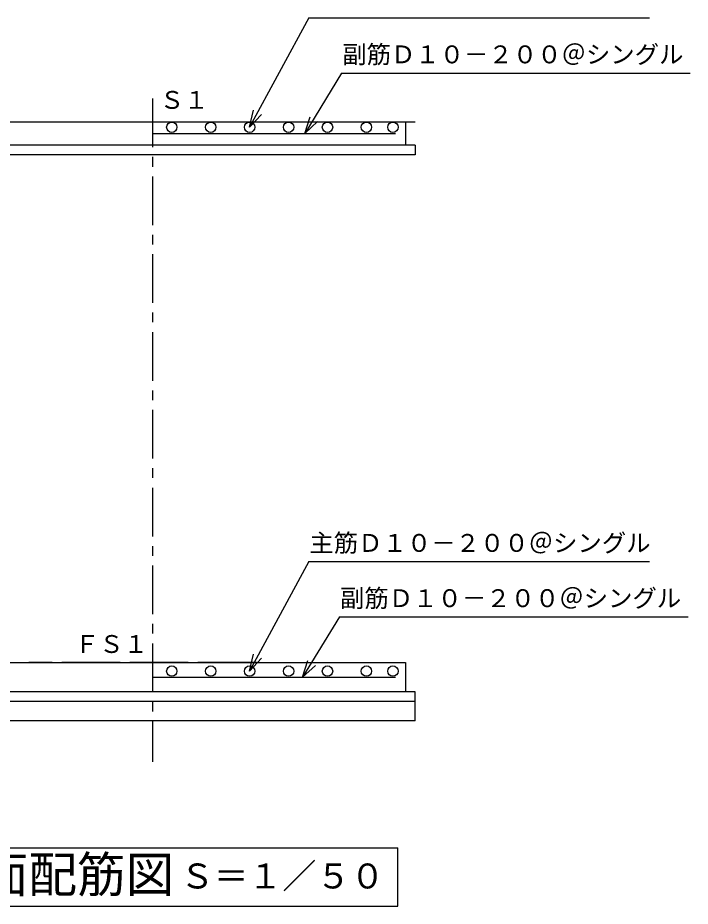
# Model space of a CAD drawing. Units: millimetres, scale not verified. Extents: x -14850 to 14850, y -10500 to 10500.
# Drawn here: x 92 to 3547, y -1730 to 2836 of the extents above; entities that cross this region are included whole.
import ezdxf
from ezdxf.enums import TextEntityAlignment as Align

# ---------------------------------------------------------------- set-up
doc = ezdxf.new("R2010")
doc.units = ezdxf.units.MM
doc.header["$LTSCALE"] = 50
doc.linetypes.add('CHAIN1', pattern=[8, 5, -1, 1, -1])
doc.linetypes.add('LONG_DASHED1', pattern=[7, 6, -1])
for name, color, linetype, lineweight in [('0-0_空気管', 4, 'Continuous', 25), ('0-1_躯体', 3, 'Continuous', 25), ('0-2_水管', 3, 'Continuous', 25), ('0-3_機器', 7, 'Continuous', 25), ('0-9_00クル-フ-2製作', 3, 'Continuous', 25)]:
    doc.layers.add(name, color=color, linetype=linetype, lineweight=lineweight)
doc.styles.add('ＭＳ ゴシック', font='')
doc.styles.get('ＭＳ ゴシック').set_extended_font_data('MS Gothic')

msp = doc.modelspace()

# ---------------------------------------------------------------- linework, layer by layer
at = {"layer": '0-0_空気管', "color": 3, "linetype": 'CHAIN1'}
msp.add_line((783.07, 2420.98), (783.07, -988.09), dxfattribs=at)
at = {"layer": '0-0_空気管', "color": 2}
msp.add_line((-1900.23, 2301.95), (2133.07, 2301.95), dxfattribs=at)
at = {"layer": '0-1_躯体', "color": 2}
for p, q in [((2083.07, 2301.95), (2083.07, 2181.95)), ((2133.07, 2181.95), (-566.93, 2181.95)), ((2133.07, 2181.95), (2133.07, 2131.95)), ((2133.07, 2131.95), (-566.93, 2131.95))]:
    msp.add_line(p, q, dxfattribs=at)
at = {"layer": '0-1_躯体'}
for p, q in [((783.07, 2241.95), (2033.07, 2241.95)), ((783.07, -553.05), (2033.07, -553.05))]:
    msp.add_line(p, q, dxfattribs=at)
at = {"layer": '0-1_躯体', "color": 2, "linetype": 'LONG_DASHED1'}
msp.add_line((1317.57, -478.05), (148.58, -478.05), dxfattribs=at)
at = {"layer": '0-2_水管'}
for p, q in [((-515.48, -1430.2), (2044.53, -1430.2)), ((2044.53, -1730.2), (2044.53, -1430.2)), ((-515.48, -1730.2), (2044.53, -1730.2))]:
    msp.add_line(p, q, dxfattribs=at)
at = {"layer": '0-3_機器', "color": 2}
for p, q in [((1586.94, 2836.33), (1283.07, 2273.35)), ((1586.94, 2836.33), (3336.9, 2836.33)), ((1755.78, 2552.36), (1565.97, 2241.95)), ((1755.78, 2552.36), (3546.75, 2552.36)), ((1283.07, 2273.35), (1303.08, 2361.1)), ((1283.07, 2273.35), (1344.27, 2339.34)), ((1565.97, 2241.95), (1593.29, 2327.7)), ((1565.97, 2241.95), (1632.51, 2302.55)), ((1586.94, 41.33), (1283.07, -521.64)), ((1586.94, 41.33), (3336.9, 41.33)), ((1744.35, -242.63), (1554.55, -553.05)), ((1744.35, -242.63), (3535.33, -242.63)), ((1283.07, -521.64), (1303.08, -433.9)), ((1283.07, -521.64), (1344.27, -455.66)), ((-516.93, -478.05), (2083.07, -478.05)), ((1554.55, -553.05), (1582.76, -467.58)), ((1554.55, -553.05), (1621.72, -493.14)), ((2083.07, -478.05), (2083.07, -628.05)), ((2133.07, -628.05), (-566.93, -628.05)), ((2133.07, -778.05), (2133.07, -628.05)), ((2133.07, -678.05), (-566.93, -678.05)), ((2133.07, -778.05), (-566.93, -778.05))]:
    msp.add_line(p, q, dxfattribs=at)
at = {"layer": '0-9_00クル-フ-2製作'}
for centre in [(883.07, 2273.35), (1083.07, 2273.35), (1283.07, 2273.35), (1483.07, 2273.35), (1683.07, 2273.35), (1883.07, 2273.34), (2019.43, 2273.35), (883.07, -521.65), (1083.07, -521.65), (1283.07, -521.65), (1483.07, -521.65), (1683.07, -521.65), (1883.07, -521.66), (2019.43, -521.65)]:
    msp.add_circle(centre, 26.67, dxfattribs=at)

# ---------------------------------------------------------------- texts
at = {"layer": '0-2_水管', "color": 4, "style": 'ＭＳ ゴシック'}
for s, height, p in [('Ｓ１', 91.79, (821.3, 2340.75)), ('ＦＳ１', 91.79, (384.95, -455.86)), ('断面配筋図', 183.3, (-354.29, -1713.57)), ('Ｓ＝１／５０', 128.4, (925.39, -1677.52))]:
    msp.add_text(s, height=height, dxfattribs=at).set_placement(p, align=Align.BOTTOM_LEFT)
at = {"layer": '0-3_機器', "color": 4, "style": 'ＭＳ ゴシック'}
for s, p in [('副筋Ｄ１０－２００＠シングル', (1758.88, 2574.74)), ('主筋Ｄ１０－２００＠シングル', (1590.04, 63.71)), ('副筋Ｄ１０－２００＠シングル', (1747.45, -220.26))]:
    msp.add_text(s, height=91.79, dxfattribs=at).set_placement(p, align=Align.BOTTOM_LEFT)

doc.saveas('drawing.dxf')
